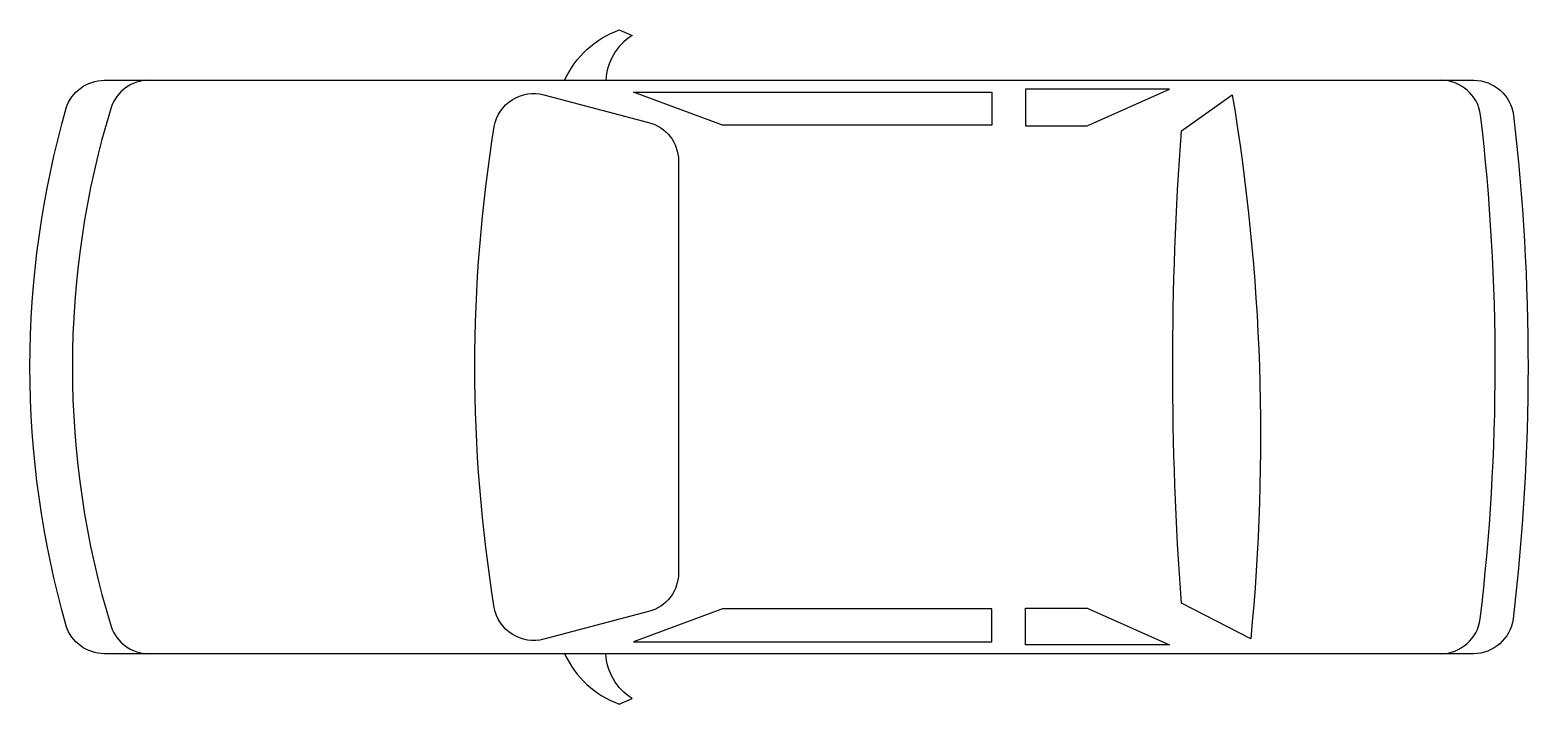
# Model space of a CAD drawing. Extents: x 0 to 4.75, y -1.07 to 1.07.
import ezdxf

# ---------------------------------------------------------------- set-up
doc = ezdxf.new("R2010")
doc.units = 0
doc.header["$LTSCALE"] = 1.25
doc.header["$MEASUREMENT"] = 0
doc.layers.get('0').update_dxf_attribs({"linetype": 'CONTINUOUS'})

msp = doc.modelspace()

# ---------------------------------------------------------------- linework, layer by layer
for points in [[(1.6971, 0.9106, -0.202777), (1.8704, 1.0706), (1.9111, 1.0528, 0.242036), (1.8275, 0.9106)], [(0.3777, 0.9106, 0.322334), (0.2573, 0.824, 0.148849), (0.2573, -0.824, 0.322334), (0.3777, -0.9106)], [(4.4772, -0.9106, 0.376669), (4.6032, -0.8, 0.058804), (4.6042, 0.7999, 0.377088), (4.4783, 0.9106, 0.377088)], [(1.6971, -0.9106, 0.202777), (1.8704, -1.0706), (1.9111, -1.0528, -0.242036), (1.8275, -0.9106)]]:
    msp.add_lwpolyline(points, format="xyb")
for points in [[(4.7084, 0.7999, -0.058804), (4.7073, -0.8, -0.376669), (4.5814, -0.9106), (0.2361, -0.9106, -0.327578), (0.115, -0.8217, -0.139942), (0.115, 0.8217, -0.327578), (0.2361, 0.9106), (4.5824, 0.9106, -0.377088)], [(2.0584, 0.6543), (2.0584, -0.6543, -0.340703), (1.9637, -0.7771), (1.6313, -0.8646, -0.439013), (1.4739, -0.7637, -0.081036), (1.4739, 0.7637, -0.439013), (1.6313, 0.8646), (1.9637, 0.7771, -0.340703)], [(3.655, -0.7506, -0.037233), (3.655, 0.7506), (3.8162, 0.8643, -0.065665), (3.8746, -0.8638)]]:
    msp.add_lwpolyline(points, format="xyb", close=True)
for points in [[(3.053, 0.7683), (2.1981, 0.7683), (1.9161, 0.8725), (3.053, 0.8725)], [(3.6169, 0.8826), (3.1597, 0.8826), (3.1597, 0.7658), (3.3553, 0.7658)], [(3.053, -0.7684), (2.1981, -0.7684), (1.9161, -0.8725), (3.053, -0.8725)], [(3.6169, -0.8827), (3.1597, -0.8827), (3.1597, -0.7658), (3.3553, -0.7658)]]:
    msp.add_lwpolyline(points, close=True)

doc.saveas('drawing.dxf')
